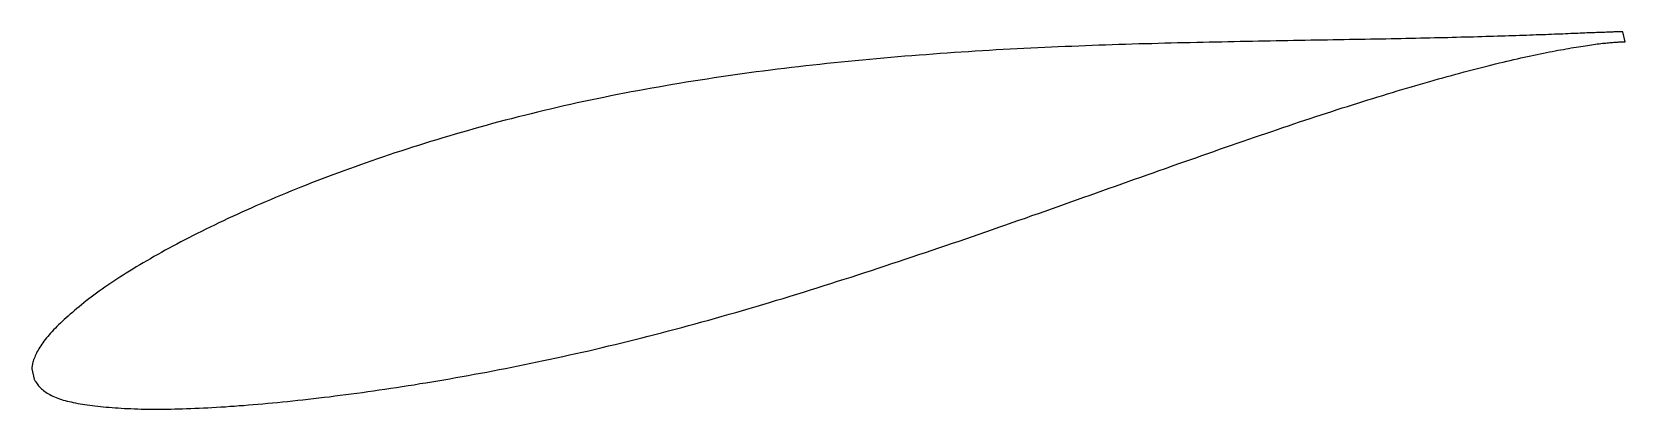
# Model space of a CAD drawing. Header units: metres. Extents: x -40 to 82, y -11 to 18.
import ezdxf

# ---------------------------------------------------------------- set-up
doc = ezdxf.new("R2010")
doc.units = ezdxf.units.M

msp = doc.modelspace()

# ---------------------------------------------------------------- linework, layer by layer
msp.add_lwpolyline([(81.35, 17.78), (81.35, 17.78), (81.34, 17.78), (81.33, 17.78), (81.31, 17.78), (81.29, 17.79), (81.27, 17.79), (81.23, 17.79), (81.2, 17.79), (81.16, 17.79), (81.11, 17.79), (81.06, 17.79), (81, 17.78), (80.94, 17.78), (80.88, 17.78), (80.81, 17.78), (80.73, 17.78), (80.66, 17.78), (80.57, 17.77), (80.48, 17.77), (80.39, 17.77), (80.29, 17.77), (80.19, 17.76), (80.08, 17.76), (79.97, 17.75), (79.85, 17.75), (79.73, 17.75), (79.61, 17.74), (79.47, 17.74), (79.34, 17.73), (79.2, 17.72), (79.05, 17.72), (78.91, 17.71), (78.75, 17.71), (78.59, 17.7), (78.43, 17.69), (78.26, 17.69), (78.09, 17.68), (77.91, 17.67), (77.73, 17.66), (77.55, 17.66), (77.36, 17.65), (77.16, 17.64), (76.96, 17.63), (76.76, 17.62), (76.55, 17.62), (76.34, 17.61), (76.12, 17.6), (75.9, 17.59), (75.67, 17.58), (75.44, 17.57), (75.21, 17.56), (74.97, 17.56), (74.72, 17.55), (74.48, 17.54), (74.23, 17.53), (73.97, 17.52), (73.71, 17.51), (73.44, 17.5), (73.17, 17.49), (72.9, 17.48), (72.62, 17.47), (72.34, 17.46), (72.06, 17.46), (71.77, 17.45), (71.47, 17.44), (71.17, 17.43), (70.87, 17.42), (70.56, 17.41), (70.25, 17.4), (69.94, 17.39), (69.62, 17.39), (69.3, 17.38), (68.97, 17.37), (68.64, 17.36), (68.31, 17.35), (67.97, 17.34), (67.63, 17.34), (67.28, 17.33), (66.94, 17.32), (66.58, 17.31), (66.23, 17.3), (65.87, 17.3), (65.5, 17.29), (65.13, 17.28), (64.76, 17.27), (64.39, 17.26), (64.01, 17.26), (63.63, 17.25), (63.24, 17.24), (62.85, 17.23), (62.46, 17.23), (62.06, 17.22), (61.66, 17.21), (61.26, 17.2), (60.86, 17.2), (60.45, 17.19), (60.04, 17.18), (59.62, 17.18), (59.2, 17.17), (58.78, 17.16), (58.35, 17.15), (57.93, 17.15), (57.5, 17.14), (57.06, 17.13), (56.62, 17.12), (56.18, 17.12), (55.74, 17.11), (55.3, 17.1), (54.85, 17.09), (54.4, 17.08), (53.94, 17.08), (53.49, 17.07), (53.03, 17.06), (52.56, 17.05), (52.1, 17.04), (51.63, 17.03), (51.16, 17.02), (50.69, 17.01), (50.22, 17), (49.74, 16.99), (49.26, 16.98), (48.78, 16.97), (48.29, 16.96), (47.81, 16.95), (47.32, 16.94), (46.83, 16.92), (46.34, 16.91), (45.84, 16.9), (45.34, 16.88), (44.85, 16.87), (44.35, 16.86), (43.84, 16.84), (43.34, 16.82), (42.83, 16.81), (42.32, 16.79), (41.81, 16.77), (41.3, 16.76), (40.79, 16.74), (40.28, 16.72), (39.76, 16.7), (39.24, 16.68), (38.72, 16.66), (38.2, 16.63), (37.68, 16.61), (37.16, 16.59), (36.63, 16.56), (36.11, 16.54), (35.58, 16.51), (35.05, 16.48), (34.52, 16.46), (33.99, 16.43), (33.46, 16.4), (32.93, 16.37), (32.4, 16.33), (31.86, 16.3), (31.33, 16.27), (30.79, 16.23), (30.26, 16.2), (29.72, 16.16), (29.18, 16.12), (28.64, 16.08), (28.1, 16.04), (27.56, 16), (27.02, 15.96), (26.48, 15.92), (25.94, 15.87), (25.4, 15.83), (24.86, 15.78), (24.32, 15.73), (23.78, 15.68), (23.24, 15.63), (22.69, 15.58), (22.15, 15.53), (21.61, 15.47), (21.07, 15.42), (20.52, 15.36), (19.98, 15.3), (19.44, 15.24), (18.9, 15.18), (18.36, 15.12), (17.82, 15.06), (17.28, 14.99), (16.74, 14.93), (16.2, 14.86), (15.66, 14.79), (15.12, 14.72), (14.58, 14.65), (14.04, 14.57), (13.5, 14.5), (12.97, 14.42), (12.43, 14.34), (11.9, 14.26), (11.36, 14.18), (10.83, 14.1), (10.3, 14.02), (9.77, 13.93), (9.24, 13.84), (8.71, 13.76), (8.18, 13.67), (7.65, 13.57), (7.13, 13.48), (6.6, 13.39), (6.08, 13.29), (5.56, 13.19), (5.04, 13.09), (4.52, 12.99), (4, 12.89), (3.48, 12.78), (2.97, 12.68), (2.45, 12.57), (1.94, 12.46), (1.43, 12.35), (0.92, 12.23), (0.42, 12.12), (-0.09, 12), (-0.59, 11.89), (-1.09, 11.77), (-1.59, 11.65), (-2.09, 11.53), (-2.58, 11.4), (-3.08, 11.28), (-3.57, 11.15), (-4.06, 11.03), (-4.55, 10.9), (-5.03, 10.77), (-5.51, 10.64), (-6, 10.5), (-6.47, 10.37), (-6.95, 10.23), (-7.43, 10.1), (-7.9, 9.96), (-8.37, 9.82), (-8.84, 9.68), (-9.3, 9.54), (-9.76, 9.4), (-10.22, 9.26), (-10.68, 9.11), (-11.14, 8.97), (-11.59, 8.82), (-12.04, 8.68), (-12.49, 8.53), (-12.93, 8.38), (-13.37, 8.23), (-13.81, 8.08), (-14.25, 7.93), (-14.68, 7.78), (-15.11, 7.63), (-15.54, 7.48), (-15.97, 7.32), (-16.39, 7.17), (-16.81, 7.02), (-17.23, 6.86), (-17.64, 6.71), (-18.05, 6.55), (-18.46, 6.39), (-18.87, 6.24), (-19.27, 6.08), (-19.67, 5.92), (-20.06, 5.76), (-20.45, 5.6), (-20.84, 5.44), (-21.23, 5.28), (-21.61, 5.12), (-21.99, 4.96), (-22.37, 4.8), (-22.74, 4.64), (-23.11, 4.48), (-23.47, 4.32), (-23.84, 4.16), (-24.2, 4), (-24.55, 3.83), (-24.9, 3.67), (-25.25, 3.51), (-25.6, 3.35), (-25.94, 3.19), (-26.28, 3.02), (-26.61, 2.86), (-26.94, 2.7), (-27.27, 2.54), (-27.59, 2.38), (-27.91, 2.21), (-28.23, 2.05), (-28.54, 1.89), (-28.85, 1.73), (-29.16, 1.57), (-29.46, 1.41), (-29.75, 1.25), (-30.05, 1.09), (-30.34, 0.93), (-30.62, 0.77), (-30.91, 0.61), (-31.18, 0.45), (-31.46, 0.29), (-31.73, 0.13), (-31.99, -0.03), (-32.26, -0.18), (-32.51, -0.34), (-32.77, -0.5), (-33.02, -0.65), (-33.26, -0.81), (-33.51, -0.97), (-33.74, -1.12), (-33.98, -1.27), (-34.21, -1.43), (-34.43, -1.58), (-34.65, -1.73), (-34.87, -1.88), (-35.08, -2.04), (-35.29, -2.19), (-35.5, -2.34), (-35.7, -2.49), (-35.89, -2.63), (-36.08, -2.78), (-36.27, -2.93), (-36.45, -3.08), (-36.63, -3.22), (-36.81, -3.36), (-36.98, -3.51), (-37.14, -3.65), (-37.31, -3.79), (-37.46, -3.93), (-37.62, -4.07), (-37.77, -4.2), (-37.91, -4.34), (-38.05, -4.47), (-38.19, -4.61), (-38.32, -4.74), (-38.44, -4.87), (-38.57, -4.99), (-38.69, -5.12), (-38.8, -5.25), (-38.91, -5.37), (-39.02, -5.49), (-39.12, -5.61), (-39.21, -5.73), (-39.31, -5.85), (-39.39, -5.97), (-39.48, -6.09), (-39.56, -6.2), (-39.63, -6.32), (-39.7, -6.43), (-39.76, -6.54), (-39.83, -6.65), (-39.88, -6.76), (-39.93, -6.86), (-39.98, -6.97), (-40.02, -7.07), (-40.06, -7.17), (-40.1, -7.27), (-40.13, -7.37), (-40.15, -7.46), (-40.18, -7.55), (-40.19, -7.63), (-40.21, -7.71), (-40.22, -7.79), (-40.23, -7.85), (-40.23, -7.91), (-40.23, -7.95), (-40.23, -7.98), (-40.07, -8.76), (-40.07, -8.76), (-40.05, -8.78), (-40.04, -8.81), (-40.01, -8.85), (-39.98, -8.91), (-39.94, -8.97), (-39.89, -9.04), (-39.84, -9.12), (-39.78, -9.19), (-39.72, -9.27), (-39.65, -9.34), (-39.58, -9.41), (-39.5, -9.49), (-39.42, -9.56), (-39.34, -9.63), (-39.25, -9.69), (-39.16, -9.76), (-39.06, -9.82), (-38.96, -9.88), (-38.85, -9.94), (-38.74, -10), (-38.62, -10.06), (-38.5, -10.11), (-38.38, -10.16), (-38.25, -10.21), (-38.12, -10.26), (-37.98, -10.3), (-37.84, -10.35), (-37.69, -10.39), (-37.54, -10.43), (-37.39, -10.47), (-37.23, -10.5), (-37.07, -10.54), (-36.9, -10.57), (-36.73, -10.61), (-36.55, -10.64), (-36.37, -10.67), (-36.19, -10.7), (-36, -10.73), (-35.81, -10.75), (-35.61, -10.78), (-35.41, -10.8), (-35.2, -10.83), (-34.99, -10.85), (-34.78, -10.87), (-34.56, -10.89), (-34.33, -10.91), (-34.11, -10.93), (-33.87, -10.95), (-33.64, -10.96), (-33.4, -10.98), (-33.16, -10.99), (-32.91, -11), (-32.66, -11.01), (-32.4, -11.02), (-32.14, -11.03), (-31.88, -11.04), (-31.61, -11.04), (-31.34, -11.05), (-31.06, -11.05), (-30.78, -11.05), (-30.5, -11.05), (-30.21, -11.05), (-29.92, -11.04), (-29.62, -11.04), (-29.32, -11.03), (-29.02, -11.02), (-28.72, -11.02), (-28.41, -11.01), (-28.09, -10.99), (-27.77, -10.98), (-27.45, -10.97), (-27.13, -10.95), (-26.8, -10.94), (-26.47, -10.92), (-26.13, -10.9), (-25.79, -10.88), (-25.45, -10.86), (-25.1, -10.83), (-24.76, -10.81), (-24.4, -10.78), (-24.05, -10.76), (-23.69, -10.73), (-23.32, -10.7), (-22.96, -10.67), (-22.59, -10.64), (-22.21, -10.6), (-21.84, -10.57), (-21.46, -10.53), (-21.08, -10.49), (-20.69, -10.46), (-20.3, -10.41), (-19.91, -10.37), (-19.52, -10.33), (-19.12, -10.29), (-18.72, -10.24), (-18.31, -10.19), (-17.91, -10.14), (-17.5, -10.1), (-17.09, -10.04), (-16.67, -9.99), (-16.25, -9.94), (-15.83, -9.88), (-15.41, -9.82), (-14.98, -9.77), (-14.55, -9.71), (-14.12, -9.64), (-13.69, -9.58), (-13.25, -9.52), (-12.81, -9.45), (-12.37, -9.39), (-11.93, -9.32), (-11.48, -9.25), (-11.03, -9.18), (-10.58, -9.1), (-10.13, -9.03), (-9.67, -8.95), (-9.22, -8.88), (-8.76, -8.8), (-8.29, -8.72), (-7.83, -8.64), (-7.36, -8.55), (-6.9, -8.47), (-6.43, -8.38), (-5.95, -8.3), (-5.48, -8.21), (-5, -8.12), (-4.53, -8.03), (-4.05, -7.93), (-3.56, -7.84), (-3.08, -7.74), (-2.6, -7.64), (-2.11, -7.54), (-1.62, -7.44), (-1.13, -7.34), (-0.64, -7.24), (-0.15, -7.13), (0.34, -7.02), (0.84, -6.91), (1.34, -6.8), (1.83, -6.69), (2.33, -6.58), (2.83, -6.46), (3.34, -6.34), (3.84, -6.22), (4.34, -6.1), (4.85, -5.98), (5.35, -5.85), (5.86, -5.73), (6.37, -5.6), (6.87, -5.47), (7.38, -5.34), (7.89, -5.21), (8.41, -5.07), (8.92, -4.94), (9.43, -4.8), (9.94, -4.66), (10.46, -4.52), (10.97, -4.38), (11.49, -4.24), (12, -4.09), (12.52, -3.95), (13.04, -3.8), (13.55, -3.65), (14.07, -3.5), (14.59, -3.35), (15.11, -3.2), (15.62, -3.04), (16.14, -2.89), (16.66, -2.73), (17.18, -2.58), (17.7, -2.42), (18.22, -2.26), (18.74, -2.1), (19.26, -1.94), (19.78, -1.77), (20.3, -1.61), (20.82, -1.45), (21.33, -1.28), (21.85, -1.11), (22.37, -0.95), (22.89, -0.78), (23.41, -0.61), (23.93, -0.44), (24.44, -0.27), (24.96, -0.1), (25.48, 0.07), (26, 0.24), (26.51, 0.41), (27.03, 0.58), (27.54, 0.76), (28.06, 0.93), (28.57, 1.1), (29.08, 1.28), (29.6, 1.45), (30.11, 1.63), (30.62, 1.8), (31.13, 1.98), (31.64, 2.15), (32.15, 2.33), (32.66, 2.51), (33.17, 2.68), (33.67, 2.86), (34.18, 3.03), (34.68, 3.21), (35.18, 3.39), (35.69, 3.56), (36.19, 3.74), (36.69, 3.91), (37.19, 4.09), (37.68, 4.27), (38.18, 4.44), (38.67, 4.62), (39.17, 4.79), (39.66, 4.97), (40.15, 5.14), (40.64, 5.31), (41.13, 5.49), (41.61, 5.66), (42.1, 5.83), (42.58, 6), (43.06, 6.18), (43.54, 6.35), (44.02, 6.52), (44.5, 6.68), (44.98, 6.85), (45.45, 7.02), (45.92, 7.19), (46.39, 7.35), (46.86, 7.52), (47.33, 7.69), (47.79, 7.85), (48.25, 8.01), (48.71, 8.17), (49.17, 8.34), (49.63, 8.5), (50.08, 8.65), (50.53, 8.81), (50.98, 8.97), (51.43, 9.12), (51.88, 9.28), (52.32, 9.43), (52.76, 9.58), (53.2, 9.73), (53.64, 9.88), (54.07, 10.03), (54.51, 10.18), (54.94, 10.33), (55.36, 10.47), (55.79, 10.61), (56.21, 10.76), (56.63, 10.9), (57.05, 11.03), (57.46, 11.17), (57.88, 11.31), (58.29, 11.44), (58.69, 11.58), (59.1, 11.71), (59.5, 11.84), (59.9, 11.97), (60.29, 12.09), (60.69, 12.22), (61.08, 12.34), (61.47, 12.46), (61.85, 12.58), (62.23, 12.7), (62.61, 12.82), (62.99, 12.93), (63.36, 13.05), (63.73, 13.16), (64.1, 13.27), (64.46, 13.38), (64.82, 13.48), (65.18, 13.59), (65.53, 13.69), (65.88, 13.8), (66.23, 13.9), (66.58, 13.99), (66.92, 14.09), (67.26, 14.19), (67.59, 14.28), (67.92, 14.37), (68.25, 14.46), (68.57, 14.55), (68.89, 14.64), (69.21, 14.72), (69.53, 14.8), (69.84, 14.88), (70.14, 14.96), (70.45, 15.04), (70.75, 15.12), (71.04, 15.19), (71.34, 15.27), (71.62, 15.34), (71.91, 15.41), (72.19, 15.47), (72.47, 15.54), (72.74, 15.6), (73.01, 15.67), (73.28, 15.73), (73.54, 15.79), (73.8, 15.84), (74.05, 15.9), (74.31, 15.96), (74.55, 16.01), (74.8, 16.06), (75.03, 16.11), (75.27, 16.16), (75.5, 16.2), (75.73, 16.25), (75.95, 16.29), (76.17, 16.33), (76.38, 16.38), (76.59, 16.41), (76.8, 16.45), (77, 16.49), (77.2, 16.52), (77.39, 16.56), (77.58, 16.59), (77.77, 16.62), (77.95, 16.65), (78.13, 16.68), (78.3, 16.7), (78.47, 16.73), (78.63, 16.75), (78.79, 16.78), (78.95, 16.8), (79.1, 16.82), (79.24, 16.84), (79.39, 16.86), (79.52, 16.87), (79.66, 16.89), (79.79, 16.91), (79.91, 16.92), (80.03, 16.93), (80.14, 16.94), (80.25, 16.96), (80.36, 16.97), (80.46, 16.98), (80.56, 16.98), (80.65, 16.99), (80.74, 17), (80.82, 17), (80.9, 17.01), (80.97, 17.01), (81.04, 17.02), (81.11, 17.02), (81.17, 17.02), (81.22, 17.02), (81.27, 17.03), (81.32, 17.03), (81.36, 17.03), (81.4, 17.03), (81.43, 17.03), (81.46, 17.03), (81.48, 17.03), (81.49, 17.02), (81.51, 17.02), (81.51, 17.02), (81.52, 17.02)], close=True)

doc.saveas('drawing.dxf')
